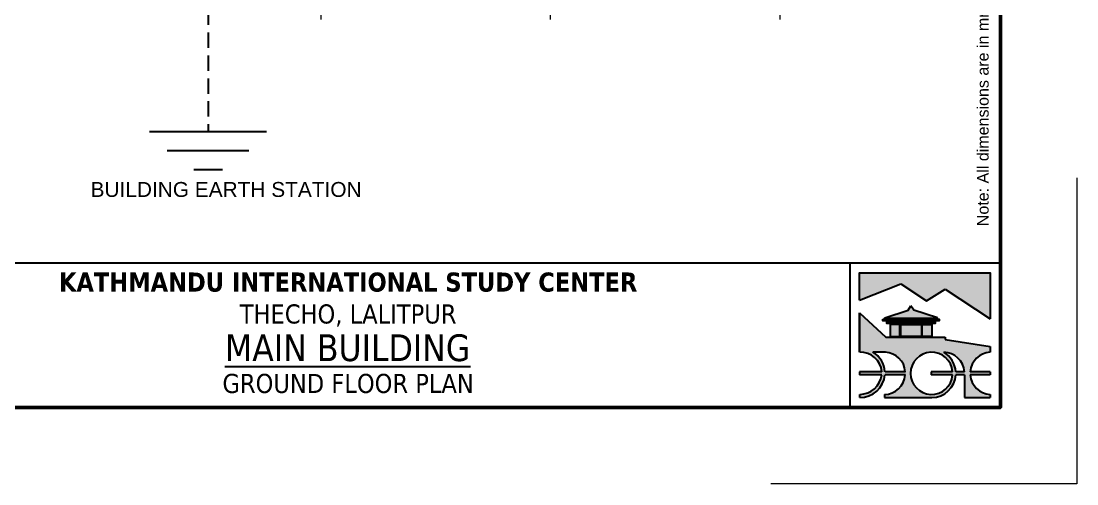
# Model space of a CAD drawing. Header units: inches. Extents: x 527934 to 2134587, y -408734 to 227304.
# Drawn here: x 1493986 to 1507781, y -130423 to -124373 of the extents above; entities that cross this region are included whole.
import ezdxf

# ---------------------------------------------------------------- set-up
doc = ezdxf.new("R2010")
doc.units = ezdxf.units.IN
doc.header["$MEASUREMENT"] = 0
doc.linetypes.add('CENTER', pattern=[2, 1.25, -0.25, 0.25, -0.25])
doc.linetypes.add('DASHED', pattern=[0.75, 0.5, -0.25])
for name, color, linetype, lineweight in [('5 DB BOXES', 3, 'Continuous', 25), ('6 LIGHT PT WIRING', 3, 'Continuous', 25), ('centre line', 1, 'CENTER', 9), ('TITLE THICK', 7, 'Continuous', 50), ('TITLE THIN', 7, 'Continuous', 25)]:
    doc.layers.add(name, color=color, linetype=linetype, lineweight=lineweight)
doc.layers.add('paper', color=4, linetype='Continuous', lineweight=0, plot=False)
doc.styles.get("Standard").update_dxf_attribs({"font": 'arial.ttf'})
doc.styles.add('style1', font='arial.ttf')

# ---------------------------------------------------------------- blocks, each defined once
blk = doc.blocks.new('12')
at = {"layer": 'TITLE THIN'}
blk.add_hatch(color=256, dxfattribs=at).paths.add_polyline_path([(866309, -470587), (864688, -470587), (864688, -470925), (865201, -470721), (865517, -470933), (865752, -470788), (866309, -471159)])
h = blk.add_hatch(color=256, dxfattribs=at)
h.paths.add_polyline_path([(865361, -471048), (865325, -470995), (865290, -471048), (865001, -471143), (865001, -471150), (865653, -471150), (865653, -471144)])
h.paths.add_polyline_path([(865675, -471160), (864976, -471160), (864976, -471184), (865675, -471184)])
h.paths.add_polyline_path([(865624, -471194), (865027, -471194), (865027, -471216), (865624, -471216)])
h.paths.add_polyline_path([(865455, -471226), (865196, -471226), (865196, -471377), (865455, -471377)])
h.paths.add_polyline_path([(865186, -471226), (865066, -471226), (865066, -471377), (865186, -471377)])
h.paths.add_polyline_path([(865585, -471226), (865464, -471226), (865464, -471377), (865585, -471377)])
h = blk.add_hatch(color=256, dxfattribs=at)
h.paths.add_polyline_path([(866309, -471573), (866309, -471501), (865751, -471414), (865751, -471387), (865012, -471387), (864688, -471081), (864688, -471573, -0.406693), (864963, -471815), (864688, -471815), (864688, -471855), (864963, -471855, -0.382198), (864688, -472097), (864688, -472137, 0.386251), (865003, -471855), (865256, -471855, -0.391099), (864995, -472097), (864995, -472137), (865586, -472137, 0.390246), (865883, -471855), (865989, -471855), (865989, -472137), (866309, -472137), (866309, -472097, -0.378308), (866061, -471855), (866309, -471855), (866309, -471815), (866061, -471815, -0.377761)])
h.paths.add_polyline_path([(865843, -471815), (865578, -471815), (865578, -471855), (865843, -471855, -26.183531)], flags=17)
h.paths.add_polyline_path([(865256, -471815), (865003, -471815, 0.249939), (864853, -471573), (865007, -471573, -0.377761)], flags=17)
h.paths.add_polyline_path([(865733, -471573, -0.387177), (865989, -471815), (865883, -471815, 0.250114)], flags=16)
for p, q in [((864688, -470925), (865201, -470721)), ((865201, -470721), (865517, -470933)), ((865517, -470933), (865752, -470788)), ((865752, -470788), (866309, -471159)), ((865001, -471143), (865290, -471048)), ((865290, -471048), (865325, -470995)), ((865361, -471048), (865325, -470995)), ((865653, -471144), (865361, -471048)), ((864688, -471081), (865012, -471387)), ((864688, -471081), (864688, -471573)), ((864688, -471573), (864688, -471081)), ((865001, -471150), (865001, -471143)), ((865001, -471150), (865653, -471150)), ((865653, -471150), (865653, -471144)), ((865012, -471387), (865751, -471387)), ((865751, -471387), (865751, -471414)), ((865751, -471414), (866309, -471501)), ((865007, -471573), (864853, -471573)), ((866309, -471501), (866309, -471573)), ((864688, -471815), (864688, -471855)), ((864963, -471815), (864688, -471815)), ((865256, -471815), (865003, -471815)), ((865578, -471815), (865578, -471855)), ((865843, -471815), (865578, -471815)), ((865989, -471815), (865883, -471815)), ((866309, -471815), (866061, -471815)), ((866309, -471815), (866309, -471855)), ((864963, -471855), (864688, -471855)), ((865256, -471855), (865003, -471855)), ((865843, -471855), (865578, -471855)), ((865989, -471855), (865883, -471855)), ((865989, -471855), (865989, -472137)), ((866309, -471855), (866061, -471855)), ((864688, -472097), (864688, -472137)), ((864995, -472097), (864995, -472131)), ((864995, -472097), (864995, -472137)), ((866309, -472097), (866309, -472137)), ((864995, -472137), (865586, -472137)), ((865989, -472137), (866309, -472137))]:
    blk.add_line(p, q, dxfattribs=at)
for points in [[(864688, -470925), (864688, -470587), (866309, -470587), (866309, -471159)], [(865186, -471226), (865066, -471226), (865066, -471377), (865186, -471377)], [(865186, -471377), (865186, -471226)], [(865196, -471226), (865455, -471226)], [(865196, -471226), (865196, -471377)], [(865455, -471226), (865455, -471377)], [(865464, -471226), (865585, -471226), (865585, -471377), (865464, -471377)], [(865464, -471377), (865464, -471226)], [(865455, -471377), (865196, -471377)]]:
    blk.add_lwpolyline(points, dxfattribs=at)
for points in [[(864976, -471160), (865675, -471160), (865675, -471184), (864976, -471184)], [(865027, -471194), (865624, -471194), (865624, -471216), (865027, -471216)]]:
    blk.add_lwpolyline(points, close=True, dxfattribs=at)
for centre, radius, start, end in [((864701, -471834), 262, 4.3183, 92.8433), ((864701, -471834), 302, 3.7459, 59.8777), ((864994, -471835), 262, 4.4292, 87.2077), ((865581, -471835), 262, 4.3644, 355.6157), ((865581, -471835), 302, 3.7858, 59.9554), ((865728, -471835), 262, 4.3853, 89.0464), ((866322, -471835), 262, 92.7923, 175.5708), ((864690, -471822), 274, 269.5831, 353.2503), ((864690, -471822), 314, 269.6364, 354.1129), ((864994, -471835), 262, 270.1709, 355.6125), ((865581, -471835), 302, 270.9248, 356.1969), ((866322, -471835), 262, 184.3195, 267.2077)]:
    blk.add_arc(centre, radius, start, end, dxfattribs=at)

msp = doc.modelspace()

# ---------------------------------------------------------------- linework, layer by layer
at = {"layer": '6 LIGHT PT WIRING', "linetype": 'DASHED', "ltscale": 400}
msp.add_line((1496427.9, -117022), (1496427.9, -125817), dxfattribs=at)
at = {"layer": '6 LIGHT PT WIRING', "ltscale": 400}
for p, q in [((1495663.4, -125817), (1497192.4, -125817)), ((1495892.8, -126065), (1496963.1, -126065)), ((1496240.6, -126313), (1496615.2, -126313))]:
    msp.add_line(p, q, dxfattribs=at)
at = {"layer": 'centre line', "ltscale": 1500}
for p, q in [((1497900.6, -103729), (1497900.6, -124569)), ((1500900.6, -103729), (1500900.6, -124569)), ((1503900.6, -103729), (1503900.6, -124569))]:
    msp.add_line(p, q, dxfattribs=at)
at = {"layer": 'paper'}
msp.add_lwpolyline([(1507781, -126422.5), (1507781, -130422.5), (1503781, -130422.5)], dxfattribs=at)
at = {"layer": 'TITLE THICK'}
msp.add_lwpolyline([(1467781, -101722.5), (1506781, -101722.5), (1506781, -129422.5), (1467781, -129422.5)], close=True, dxfattribs=at)
at = {"layer": 'TITLE THIN'}
for p, q in [((1506781, -127538.2), (1467781, -127538.2)), ((1504815.5, -127538.2), (1504815.5, -129422.5)), ((1506781, -129422.5), (1506781, -127538.2)), ((1468281, -129422.5), (1506781, -129422.5))]:
    msp.add_line(p, q, dxfattribs=at)

# ---------------------------------------------------------------- block references
at = {"layer": 'TITLE THIN', "xscale": 1.051661972887814, "yscale": 1.051661972887814, "zscale": 1.05166197288783}
msp.add_blockref('12', (595583.2, 367233.3), dxfattribs=at)

# ---------------------------------------------------------------- texts
at = {"layer": '5 DB BOXES', "insert": (1496663.9, -126476.6), "char_height": 195, "width": 6266.461, "attachment_point": 2}
msp.add_mtext('{\\C3;BUILDING EARTH STATION}', dxfattribs=at)
at = {"layer": 'TITLE THIN', "insert": (1506477.7, -127054.3), "char_height": 150, "width": 16825.937, "attachment_point": 1, "rotation": 90, "style": 'style1'}
msp.add_mtext('Note: All dimensions are in mm unless otherwise specified.', dxfattribs=at)
at = {"layer": 'TITLE THIN', "attachment_point": 2}
for s, insert, char_height, width in [('{\\fTahoma|b1|i0|c0|p34;KATHMANDU INTERNATIONAL STUDY CENTER\\P\\fTahoma|b0|i0|c0|p34;THECHO, LALITPUR}', (1498258.5, -127659.4), 250, 12323.251), ('{\\fTahoma|b0|i0|c0|p34;\\LMAIN BUILDING}', (1498252.3, -128467.6), 350, 10677.7), ('{\\fTahoma|b0|i0|c0|p34;GROUND FLOOR PLAN}', (1498258.5, -128984.4), 250, 12323.251)]:
    msp.add_mtext(s, dxfattribs=dict(at, insert=insert, char_height=char_height, width=width))

doc.saveas('drawing.dxf')
